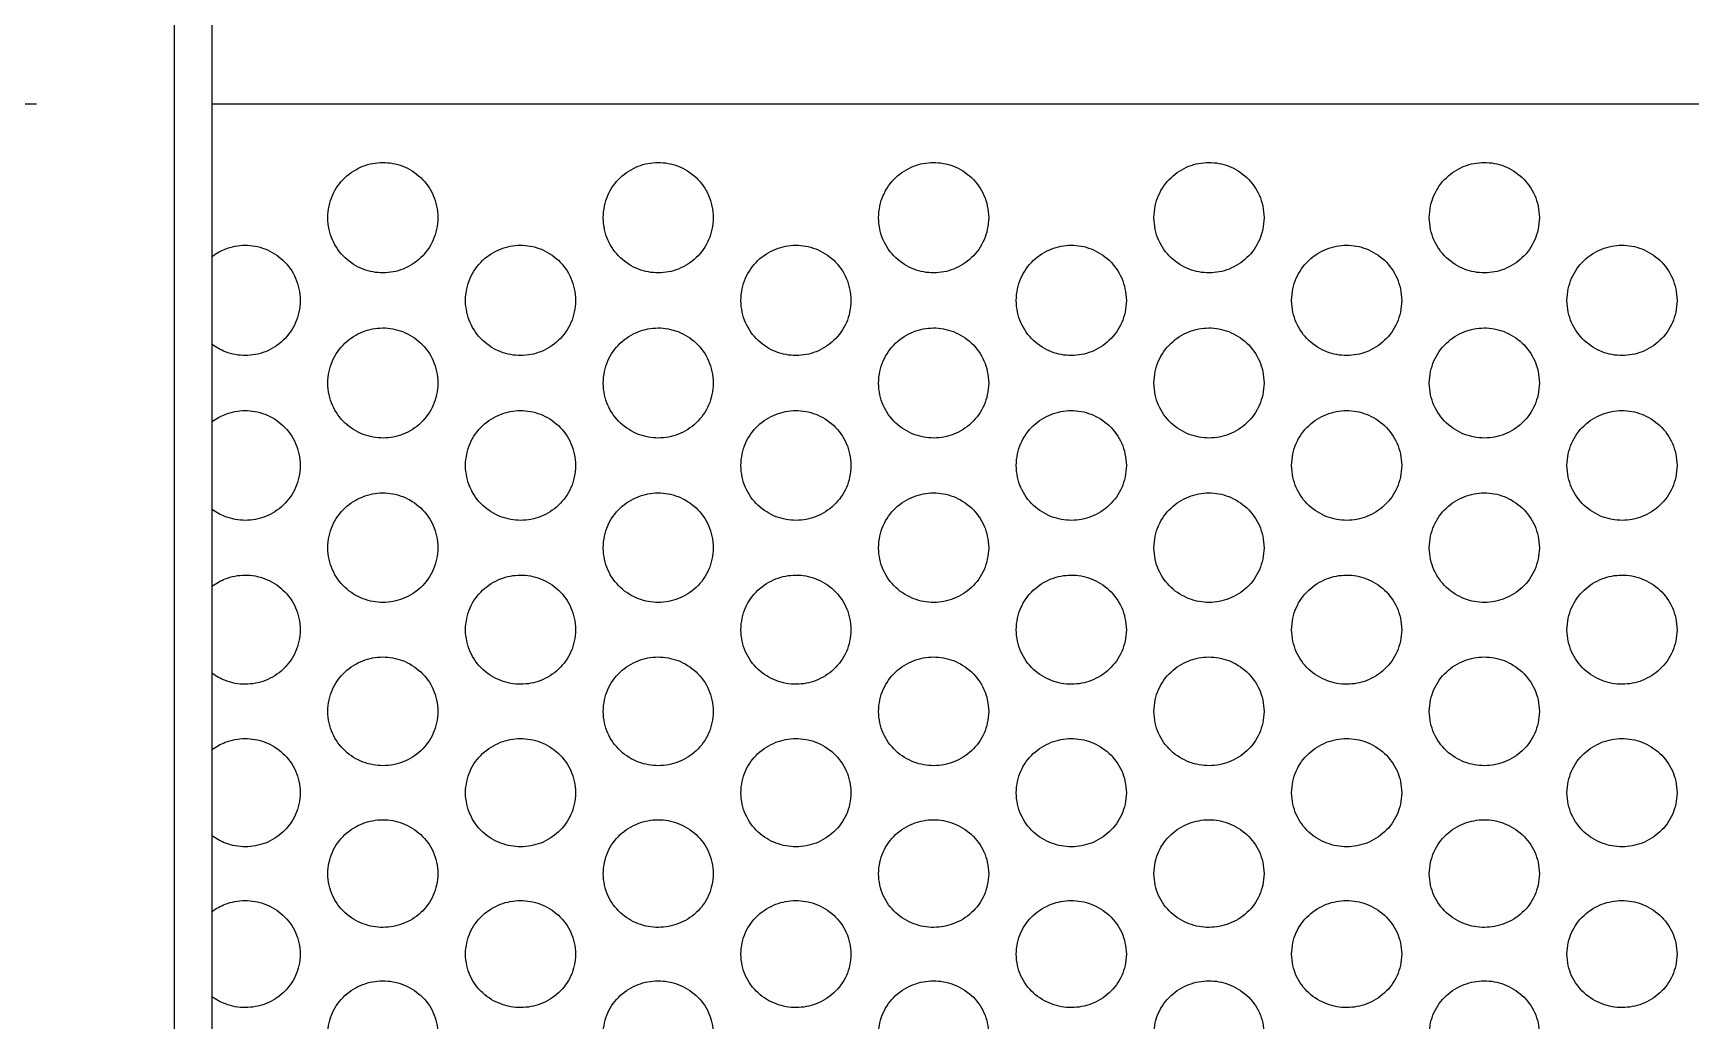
# Model space of a CAD drawing. Header units: millimetres. Extents: x 750 to 8479, y 2174 to 4333.
# Drawn here: x 2271.8 to 2392.2, y 3691.7 to 3763.5 of the extents above; entities that cross this region are included whole.
import ezdxf

# ---------------------------------------------------------------- set-up
doc = ezdxf.new("R2010")
doc.units = ezdxf.units.MM
doc.header["$LTSCALE"] = 153.67
doc.linetypes.add('DASHED', pattern=[0.2, 0.1, -0.1])
doc.layers.get('0').update_dxf_attribs({"linetype": 'CONTINUOUS'})
doc.layers.add('02___PRT_ALL_AXES', color=7, linetype='CONTINUOUS')

msp = doc.modelspace()

# ---------------------------------------------------------------- linework, layer by layer
at = {"linetype": 'DASHED'}
msp.add_line((2333.47494, 3758.32203), (1965.81057, 3758.32203), dxfattribs=at)
at = {"linetype": 'Continuous'}
msp.add_line((2724.95991, 3758.32203), (2284.7516, 3758.32203), dxfattribs=at)
at = {"layer": '02___PRT_ALL_AXES', "linetype": 'Continuous'}
for p, q in [((2282.04045, 3495.98644), (2282.04045, 4020.65762)), ((2284.7516, 4011.78983), (2284.7516, 3504.85424))]:
    msp.add_line(p, q, dxfattribs=at)
for points in [[(2293.16421, 3750.07099), (2293.18605, 3750.66372), (2293.39803, 3751.72381), (2294.34098, 3753.05694), (2295.68085, 3753.8961), (2297.14755, 3754.1724), (2298.62142, 3753.90724), (2299.97591, 3753.06981), (2300.92905, 3751.72978), (2301.14258, 3750.6661), (2301.16421, 3750.07099)], [(2313.16421, 3750.07099), (2313.18605, 3750.66372), (2313.39803, 3751.72381), (2314.34098, 3753.05694), (2315.68085, 3753.8961), (2317.14755, 3754.1724), (2318.62142, 3753.90724), (2319.97591, 3753.06981), (2320.92905, 3751.72978), (2321.14258, 3750.6661), (2321.16421, 3750.07099)], [(2333.16421, 3750.07099), (2333.18605, 3750.66372), (2333.39803, 3751.72381), (2334.34098, 3753.05694), (2335.68085, 3753.8961), (2337.14755, 3754.1724), (2338.62142, 3753.90724), (2339.97591, 3753.06981), (2340.92905, 3751.72978), (2341.14258, 3750.6661), (2341.16421, 3750.07099)], [(2353.16421, 3750.07099), (2353.18605, 3750.66372), (2353.39803, 3751.72381), (2354.34098, 3753.05694), (2355.68085, 3753.8961), (2357.14755, 3754.1724), (2358.62142, 3753.90724), (2359.97591, 3753.06981), (2360.92905, 3751.72978), (2361.14258, 3750.6661), (2361.16421, 3750.07099)], [(2373.16421, 3750.07099), (2373.18605, 3750.66372), (2373.39803, 3751.72381), (2374.34098, 3753.05694), (2375.68085, 3753.8961), (2377.14755, 3754.1724), (2378.62142, 3753.90724), (2379.97591, 3753.06981), (2380.92905, 3751.72978), (2381.14258, 3750.6661), (2381.16421, 3750.07099)], [(2301.16421, 3750.07099), (2301.14237, 3749.47826), (2300.93039, 3748.41844), (2299.98744, 3747.08618), (2298.64757, 3746.24783), (2297.18087, 3745.97183), (2295.707, 3746.23669), (2294.35251, 3747.07332), (2293.39937, 3748.41247), (2293.18584, 3749.47588), (2293.16421, 3750.07099)], [(2321.16421, 3750.07099), (2321.14237, 3749.47826), (2320.93039, 3748.41844), (2319.98744, 3747.08618), (2318.64757, 3746.24783), (2317.18087, 3745.97183), (2315.707, 3746.23669), (2314.35251, 3747.07332), (2313.39937, 3748.41247), (2313.18584, 3749.47588), (2313.16421, 3750.07099)], [(2341.16421, 3750.07099), (2341.14237, 3749.47826), (2340.93039, 3748.41844), (2339.98744, 3747.08618), (2338.64757, 3746.24783), (2337.18087, 3745.97183), (2335.707, 3746.23669), (2334.35251, 3747.07332), (2333.39937, 3748.41247), (2333.18584, 3749.47588), (2333.16421, 3750.07099)], [(2361.16421, 3750.07099), (2361.14237, 3749.47826), (2360.93039, 3748.41844), (2359.98744, 3747.08618), (2358.64757, 3746.24783), (2357.18087, 3745.97183), (2355.707, 3746.23669), (2354.35251, 3747.07332), (2353.39937, 3748.41247), (2353.18584, 3749.47588), (2353.16421, 3750.07099)], [(2381.16421, 3750.07099), (2381.14237, 3749.47826), (2380.93039, 3748.41844), (2379.98744, 3747.08618), (2378.64757, 3746.24783), (2377.18087, 3745.97183), (2375.707, 3746.23669), (2374.35251, 3747.07332), (2373.39937, 3748.41247), (2373.18584, 3749.47588), (2373.16421, 3750.07099)], [(2303.16421, 3744.06082), (2303.18605, 3744.6529), (2303.39803, 3745.71193), (2304.34098, 3747.04391), (2305.68085, 3747.88245), (2307.14755, 3748.15856), (2308.62142, 3747.89358), (2309.97591, 3747.05677), (2310.92905, 3745.71789), (2311.14258, 3744.65528), (2311.16421, 3744.06082)], [(2323.16421, 3744.06082), (2323.18605, 3744.6529), (2323.39803, 3745.71193), (2324.34098, 3747.04391), (2325.68085, 3747.88245), (2327.14755, 3748.15856), (2328.62142, 3747.89358), (2329.97591, 3747.05677), (2330.92905, 3745.71789), (2331.14258, 3744.65528), (2331.16421, 3744.06082)], [(2343.16421, 3744.06082), (2343.18605, 3744.6529), (2343.39803, 3745.71193), (2344.34098, 3747.04391), (2345.68085, 3747.88245), (2347.14755, 3748.15856), (2348.62142, 3747.89358), (2349.97591, 3747.05677), (2350.92905, 3745.71789), (2351.14258, 3744.65528), (2351.16421, 3744.06082)], [(2363.16421, 3744.06082), (2363.18605, 3744.6529), (2363.39803, 3745.71193), (2364.34098, 3747.04391), (2365.68085, 3747.88245), (2367.14755, 3748.15856), (2368.62142, 3747.89358), (2369.97591, 3747.05677), (2370.92905, 3745.71789), (2371.14258, 3744.65528), (2371.16421, 3744.06082)], [(2383.16421, 3744.06082), (2383.18605, 3744.6529), (2383.39803, 3745.71193), (2384.34098, 3747.04391), (2385.68085, 3747.88245), (2387.14755, 3748.15856), (2388.62142, 3747.89358), (2389.97591, 3747.05677), (2390.92905, 3745.71789), (2391.14258, 3744.65528), (2391.16421, 3744.06082)], [(2311.16421, 3744.06082), (2311.14237, 3743.46874), (2310.93039, 3742.41017), (2309.98744, 3741.07968), (2308.64757, 3740.24254), (2307.18087, 3739.96695), (2305.707, 3740.23142), (2304.35251, 3741.06684), (2303.39937, 3742.40421), (2303.18584, 3743.46636), (2303.16421, 3744.06082)], [(2331.16421, 3744.06082), (2331.14237, 3743.46874), (2330.93039, 3742.41017), (2329.98744, 3741.07968), (2328.64757, 3740.24254), (2327.18087, 3739.96695), (2325.707, 3740.23142), (2324.35251, 3741.06684), (2323.39937, 3742.40421), (2323.18584, 3743.46636), (2323.16421, 3744.06082)], [(2351.16421, 3744.06082), (2351.14237, 3743.46874), (2350.93039, 3742.41017), (2349.98744, 3741.07968), (2348.64757, 3740.24254), (2347.18087, 3739.96695), (2345.707, 3740.23142), (2344.35251, 3741.06684), (2343.39937, 3742.40421), (2343.18584, 3743.46636), (2343.16421, 3744.06082)], [(2371.16421, 3744.06082), (2371.14237, 3743.46874), (2370.93039, 3742.41017), (2369.98744, 3741.07968), (2368.64757, 3740.24254), (2367.18087, 3739.96695), (2365.707, 3740.23142), (2364.35251, 3741.06684), (2363.39937, 3742.40421), (2363.18584, 3743.46636), (2363.16421, 3744.06082)], [(2391.16421, 3744.06082), (2391.14237, 3743.46874), (2390.93039, 3742.41017), (2389.98744, 3741.07968), (2388.64757, 3740.24254), (2387.18087, 3739.96695), (2385.707, 3740.23142), (2384.35251, 3741.06684), (2383.39937, 3742.40421), (2383.18584, 3743.46636), (2383.16421, 3744.06082)], [(2293.16421, 3738.05897), (2293.18605, 3738.65006), (2293.39803, 3739.70741), (2294.34098, 3741.03747), (2295.68085, 3741.87489), (2297.14755, 3742.15065), (2298.62142, 3741.88602), (2299.97591, 3741.05031), (2300.92905, 3739.71336), (2301.14258, 3738.65243), (2301.16421, 3738.05897)], [(2313.16421, 3738.05897), (2313.18605, 3738.65006), (2313.39803, 3739.70741), (2314.34098, 3741.03747), (2315.68085, 3741.87489), (2317.14755, 3742.15065), (2318.62142, 3741.88602), (2319.97591, 3741.05031), (2320.92905, 3739.71336), (2321.14258, 3738.65243), (2321.16421, 3738.05897)], [(2333.16421, 3738.05897), (2333.18605, 3738.65006), (2333.39803, 3739.70741), (2334.34098, 3741.03747), (2335.68085, 3741.87489), (2337.14755, 3742.15065), (2338.62142, 3741.88602), (2339.97591, 3741.05031), (2340.92905, 3739.71336), (2341.14258, 3738.65243), (2341.16421, 3738.05897)], [(2353.16421, 3738.05897), (2353.18605, 3738.65006), (2353.39803, 3739.70741), (2354.34098, 3741.03747), (2355.68085, 3741.87489), (2357.14755, 3742.15065), (2358.62142, 3741.88602), (2359.97591, 3741.05031), (2360.92905, 3739.71336), (2361.14258, 3738.65243), (2361.16421, 3738.05897)], [(2373.16421, 3738.05897), (2373.18605, 3738.65006), (2373.39803, 3739.70741), (2374.34098, 3741.03747), (2375.68085, 3741.87489), (2377.14755, 3742.15065), (2378.62142, 3741.88602), (2379.97591, 3741.05031), (2380.92905, 3739.71336), (2381.14258, 3738.65243), (2381.16421, 3738.05897)], [(2301.16421, 3738.05897), (2301.14237, 3737.46788), (2300.93039, 3736.41119), (2299.98744, 3735.08325), (2298.64757, 3734.2478), (2297.18087, 3733.97279), (2295.707, 3734.23671), (2294.35251, 3735.07043), (2293.39937, 3736.40524), (2293.18584, 3737.46551), (2293.16421, 3738.05897)], [(2321.16421, 3738.05897), (2321.14237, 3737.46788), (2320.93039, 3736.41119), (2319.98744, 3735.08325), (2318.64757, 3734.2478), (2317.18087, 3733.97279), (2315.707, 3734.23671), (2314.35251, 3735.07043), (2313.39937, 3736.40524), (2313.18584, 3737.46551), (2313.16421, 3738.05897)], [(2341.16421, 3738.05897), (2341.14237, 3737.46788), (2340.93039, 3736.41119), (2339.98744, 3735.08325), (2338.64757, 3734.2478), (2337.18087, 3733.97279), (2335.707, 3734.23671), (2334.35251, 3735.07043), (2333.39937, 3736.40524), (2333.18584, 3737.46551), (2333.16421, 3738.05897)], [(2361.16421, 3738.05897), (2361.14237, 3737.46788), (2360.93039, 3736.41119), (2359.98744, 3735.08325), (2358.64757, 3734.2478), (2357.18087, 3733.97279), (2355.707, 3734.23671), (2354.35251, 3735.07043), (2353.39937, 3736.40524), (2353.18584, 3737.46551), (2353.16421, 3738.05897)], [(2381.16421, 3738.05897), (2381.14237, 3737.46788), (2380.93039, 3736.41119), (2379.98744, 3735.08325), (2378.64757, 3734.2478), (2377.18087, 3733.97279), (2375.707, 3734.23671), (2374.35251, 3735.07043), (2373.39937, 3736.40524), (2373.18584, 3737.46551), (2373.16421, 3738.05897)], [(2303.16421, 3732.06895), (2303.18605, 3732.6587), (2303.39803, 3733.71375), (2304.34098, 3735.04112), (2305.68085, 3735.87694), (2307.14755, 3736.15219), (2308.62142, 3735.88805), (2309.97591, 3735.05394), (2310.92905, 3733.71969), (2311.14258, 3732.66107), (2311.16421, 3732.06895)], [(2323.16421, 3732.06895), (2323.18605, 3732.6587), (2323.39803, 3733.71375), (2324.34098, 3735.04112), (2325.68085, 3735.87694), (2327.14755, 3736.15219), (2328.62142, 3735.88805), (2329.97591, 3735.05394), (2330.92905, 3733.71969), (2331.14258, 3732.66107), (2331.16421, 3732.06895)], [(2343.16421, 3732.06895), (2343.18605, 3732.6587), (2343.39803, 3733.71375), (2344.34098, 3735.04112), (2345.68085, 3735.87694), (2347.14755, 3736.15219), (2348.62142, 3735.88805), (2349.97591, 3735.05394), (2350.92905, 3733.71969), (2351.14258, 3732.66107), (2351.16421, 3732.06895)], [(2363.16421, 3732.06895), (2363.18605, 3732.6587), (2363.39803, 3733.71375), (2364.34098, 3735.04112), (2365.68085, 3735.87694), (2367.14755, 3736.15219), (2368.62142, 3735.88805), (2369.97591, 3735.05394), (2370.92905, 3733.71969), (2371.14258, 3732.66107), (2371.16421, 3732.06895)], [(2383.16421, 3732.06895), (2383.18605, 3732.6587), (2383.39803, 3733.71375), (2384.34098, 3735.04112), (2385.68085, 3735.87694), (2387.14755, 3736.15219), (2388.62142, 3735.88805), (2389.97591, 3735.05394), (2390.92905, 3733.71969), (2391.14258, 3732.66107), (2391.16421, 3732.06895)], [(2311.16421, 3732.06895), (2311.14237, 3731.4792), (2310.93039, 3730.425), (2309.98744, 3729.10038), (2308.64757, 3728.26712), (2307.18087, 3727.99285), (2305.707, 3728.25606), (2304.35251, 3729.0876), (2303.39937, 3730.41907), (2303.18584, 3731.47683), (2303.16421, 3732.06895)], [(2331.16421, 3732.06895), (2331.14237, 3731.4792), (2330.93039, 3730.425), (2329.98744, 3729.10038), (2328.64757, 3728.26712), (2327.18087, 3727.99285), (2325.707, 3728.25606), (2324.35251, 3729.0876), (2323.39937, 3730.41907), (2323.18584, 3731.47683), (2323.16421, 3732.06895)], [(2351.16421, 3732.06895), (2351.14237, 3731.4792), (2350.93039, 3730.425), (2349.98744, 3729.10038), (2348.64757, 3728.26712), (2347.18087, 3727.99285), (2345.707, 3728.25606), (2344.35251, 3729.0876), (2343.39937, 3730.41907), (2343.18584, 3731.47683), (2343.16421, 3732.06895)], [(2371.16421, 3732.06895), (2371.14237, 3731.4792), (2370.93039, 3730.425), (2369.98744, 3729.10038), (2368.64757, 3728.26712), (2367.18087, 3727.99285), (2365.707, 3728.25606), (2364.35251, 3729.0876), (2363.39937, 3730.41907), (2363.18584, 3731.47683), (2363.16421, 3732.06895)], [(2391.16421, 3732.06895), (2391.14237, 3731.4792), (2390.93039, 3730.425), (2389.98744, 3729.10038), (2388.64757, 3728.26712), (2387.18087, 3727.99285), (2385.707, 3728.25606), (2384.35251, 3729.0876), (2383.39937, 3730.41907), (2383.18584, 3731.47683), (2383.16421, 3732.06895)], [(2293.16421, 3726.09426), (2293.18605, 3726.68232), (2293.39803, 3727.73447), (2294.34098, 3729.05837), (2295.68085, 3729.8921), (2297.14755, 3730.16667), (2298.62142, 3729.90317), (2299.97591, 3729.07115), (2300.92905, 3727.74039), (2301.14258, 3726.68469), (2301.16421, 3726.09426)], [(2313.16421, 3726.09426), (2313.18605, 3726.68232), (2313.39803, 3727.73447), (2314.34098, 3729.05837), (2315.68085, 3729.8921), (2317.14755, 3730.16667), (2318.62142, 3729.90317), (2319.97591, 3729.07115), (2320.92905, 3727.74039), (2321.14258, 3726.68469), (2321.16421, 3726.09426)], [(2333.16421, 3726.09426), (2333.18605, 3726.68232), (2333.39803, 3727.73447), (2334.34098, 3729.05837), (2335.68085, 3729.8921), (2337.14755, 3730.16667), (2338.62142, 3729.90317), (2339.97591, 3729.07115), (2340.92905, 3727.74039), (2341.14258, 3726.68469), (2341.16421, 3726.09426)], [(2353.16421, 3726.09426), (2353.18605, 3726.68232), (2353.39803, 3727.73447), (2354.34098, 3729.05837), (2355.68085, 3729.8921), (2357.14755, 3730.16667), (2358.62142, 3729.90317), (2359.97591, 3729.07115), (2360.92905, 3727.74039), (2361.14258, 3726.68469), (2361.16421, 3726.09426)], [(2373.16421, 3726.09426), (2373.18605, 3726.68232), (2373.39803, 3727.73447), (2374.34098, 3729.05837), (2375.68085, 3729.8921), (2377.14755, 3730.16667), (2378.62142, 3729.90317), (2379.97591, 3729.07115), (2380.92905, 3727.74039), (2381.14258, 3726.68469), (2381.16421, 3726.09426)], [(2301.16421, 3726.09426), (2301.14237, 3725.5062), (2300.93039, 3724.4551), (2299.98744, 3723.13458), (2298.64757, 3722.30399), (2297.18087, 3722.03061), (2295.707, 3722.29296), (2294.35251, 3723.12183), (2293.39937, 3724.44918), (2293.18584, 3725.50383), (2293.16421, 3726.09426)], [(2321.16421, 3726.09426), (2321.14237, 3725.5062), (2320.93039, 3724.4551), (2319.98744, 3723.13458), (2318.64757, 3722.30399), (2317.18087, 3722.03061), (2315.707, 3722.29296), (2314.35251, 3723.12183), (2313.39937, 3724.44918), (2313.18584, 3725.50383), (2313.16421, 3726.09426)], [(2341.16421, 3726.09426), (2341.14237, 3725.5062), (2340.93039, 3724.4551), (2339.98744, 3723.13458), (2338.64757, 3722.30399), (2337.18087, 3722.03061), (2335.707, 3722.29296), (2334.35251, 3723.12183), (2333.39937, 3724.44918), (2333.18584, 3725.50383), (2333.16421, 3726.09426)], [(2361.16421, 3726.09426), (2361.14237, 3725.5062), (2360.93039, 3724.4551), (2359.98744, 3723.13458), (2358.64757, 3722.30399), (2357.18087, 3722.03061), (2355.707, 3722.29296), (2354.35251, 3723.12183), (2353.39937, 3724.44918), (2353.18584, 3725.50383), (2353.16421, 3726.09426)], [(2381.16421, 3726.09426), (2381.14237, 3725.5062), (2380.93039, 3724.4551), (2379.98744, 3723.13458), (2378.64757, 3722.30399), (2377.18087, 3722.03061), (2375.707, 3722.29296), (2374.35251, 3723.12183), (2373.39937, 3724.44918), (2373.18584, 3725.50383), (2373.16421, 3726.09426)], [(2303.16421, 3720.13838), (2303.18605, 3720.72442), (2303.39803, 3721.77304), (2304.34098, 3723.09269), (2305.68085, 3723.92385), (2307.14755, 3724.19758), (2308.62142, 3723.93489), (2309.97591, 3723.10543), (2310.92905, 3721.77894), (2311.14258, 3720.72678), (2311.16421, 3720.13838)], [(2323.16421, 3720.13838), (2323.18605, 3720.72442), (2323.39803, 3721.77304), (2324.34098, 3723.09269), (2325.68085, 3723.92385), (2327.14755, 3724.19758), (2328.62142, 3723.93489), (2329.97591, 3723.10543), (2330.92905, 3721.77894), (2331.14258, 3720.72678), (2331.16421, 3720.13838)], [(2343.16421, 3720.13838), (2343.18605, 3720.72442), (2343.39803, 3721.77304), (2344.34098, 3723.09269), (2345.68085, 3723.92385), (2347.14755, 3724.19758), (2348.62142, 3723.93489), (2349.97591, 3723.10543), (2350.92905, 3721.77894), (2351.14258, 3720.72678), (2351.16421, 3720.13838)], [(2363.16421, 3720.13838), (2363.18605, 3720.72442), (2363.39803, 3721.77304), (2364.34098, 3723.09269), (2365.68085, 3723.92385), (2367.14755, 3724.19758), (2368.62142, 3723.93489), (2369.97591, 3723.10543), (2370.92905, 3721.77894), (2371.14258, 3720.72678), (2371.16421, 3720.13838)], [(2383.16421, 3720.13838), (2383.18605, 3720.72442), (2383.39803, 3721.77304), (2384.34098, 3723.09269), (2385.68085, 3723.92385), (2387.14755, 3724.19758), (2388.62142, 3723.93489), (2389.97591, 3723.10543), (2390.92905, 3721.77894), (2391.14258, 3720.72678), (2391.16421, 3720.13838)], [(2311.16421, 3720.13838), (2311.14237, 3719.55234), (2310.93039, 3718.50497), (2309.98744, 3717.18931), (2308.64757, 3716.36189), (2307.18087, 3716.08956), (2305.707, 3716.3509), (2304.35251, 3717.17662), (2303.39937, 3718.49907), (2303.18584, 3719.54999), (2303.16421, 3720.13838)], [(2331.16421, 3720.13838), (2331.14237, 3719.55234), (2330.93039, 3718.50497), (2329.98744, 3717.18931), (2328.64757, 3716.36189), (2327.18087, 3716.08956), (2325.707, 3716.3509), (2324.35251, 3717.17662), (2323.39937, 3718.49907), (2323.18584, 3719.54999), (2323.16421, 3720.13838)], [(2351.16421, 3720.13838), (2351.14237, 3719.55234), (2350.93039, 3718.50497), (2349.98744, 3717.18931), (2348.64757, 3716.36189), (2347.18087, 3716.08956), (2345.707, 3716.3509), (2344.35251, 3717.17662), (2343.39937, 3718.49907), (2343.18584, 3719.54999), (2343.16421, 3720.13838)], [(2371.16421, 3720.13838), (2371.14237, 3719.55234), (2370.93039, 3718.50497), (2369.98744, 3717.18931), (2368.64757, 3716.36189), (2367.18087, 3716.08956), (2365.707, 3716.3509), (2364.35251, 3717.17662), (2363.39937, 3718.49907), (2363.18584, 3719.54999), (2363.16421, 3720.13838)], [(2391.16421, 3720.13838), (2391.14237, 3719.55234), (2390.93039, 3718.50497), (2389.98744, 3717.18931), (2388.64757, 3716.36189), (2387.18087, 3716.08956), (2385.707, 3716.3509), (2384.35251, 3717.17662), (2383.39937, 3718.49907), (2383.18584, 3719.54999), (2383.16421, 3720.13838)], [(2293.16421, 3714.2048), (2293.18605, 3714.78847), (2293.39803, 3715.83294), (2294.34098, 3717.14759), (2295.68085, 3717.97568), (2297.14755, 3718.24842), (2298.62142, 3717.98668), (2299.97591, 3717.16028), (2300.92905, 3715.83883), (2301.14258, 3714.79082), (2301.16421, 3714.2048)], [(2313.16421, 3714.2048), (2313.18605, 3714.78847), (2313.39803, 3715.83294), (2314.34098, 3717.14759), (2315.68085, 3717.97568), (2317.14755, 3718.24842), (2318.62142, 3717.98668), (2319.97591, 3717.16028), (2320.92905, 3715.83883), (2321.14258, 3714.79082), (2321.16421, 3714.2048)], [(2333.16421, 3714.2048), (2333.18605, 3714.78847), (2333.39803, 3715.83294), (2334.34098, 3717.14759), (2335.68085, 3717.97568), (2337.14755, 3718.24842), (2338.62142, 3717.98668), (2339.97591, 3717.16028), (2340.92905, 3715.83883), (2341.14258, 3714.79082), (2341.16421, 3714.2048)], [(2353.16421, 3714.2048), (2353.18605, 3714.78847), (2353.39803, 3715.83294), (2354.34098, 3717.14759), (2355.68085, 3717.97568), (2357.14755, 3718.24842), (2358.62142, 3717.98668), (2359.97591, 3717.16028), (2360.92905, 3715.83883), (2361.14258, 3714.79082), (2361.16421, 3714.2048)], [(2373.16421, 3714.2048), (2373.18605, 3714.78847), (2373.39803, 3715.83294), (2374.34098, 3717.14759), (2375.68085, 3717.97568), (2377.14755, 3718.24842), (2378.62142, 3717.98668), (2379.97591, 3717.16028), (2380.92905, 3715.83883), (2381.14258, 3714.79082), (2381.16421, 3714.2048)], [(2301.16421, 3714.2048), (2301.14237, 3713.62113), (2300.93039, 3712.57808), (2299.98744, 3711.26806), (2298.64757, 3710.44428), (2297.18087, 3710.17316), (2295.707, 3710.43334), (2294.35251, 3711.25542), (2293.39937, 3712.57221), (2293.18584, 3713.61878), (2293.16421, 3714.2048)], [(2321.16421, 3714.2048), (2321.14237, 3713.62113), (2320.93039, 3712.57808), (2319.98744, 3711.26806), (2318.64757, 3710.44428), (2317.18087, 3710.17316), (2315.707, 3710.43334), (2314.35251, 3711.25542), (2313.39937, 3712.57221), (2313.18584, 3713.61878), (2313.16421, 3714.2048)], [(2341.16421, 3714.2048), (2341.14237, 3713.62113), (2340.93039, 3712.57808), (2339.98744, 3711.26806), (2338.64757, 3710.44428), (2337.18087, 3710.17316), (2335.707, 3710.43334), (2334.35251, 3711.25542), (2333.39937, 3712.57221), (2333.18584, 3713.61878), (2333.16421, 3714.2048)], [(2361.16421, 3714.2048), (2361.14237, 3713.62113), (2360.93039, 3712.57808), (2359.98744, 3711.26806), (2358.64757, 3710.44428), (2357.18087, 3710.17316), (2355.707, 3710.43334), (2354.35251, 3711.25542), (2353.39937, 3712.57221), (2353.18584, 3713.61878), (2353.16421, 3714.2048)], [(2381.16421, 3714.2048), (2381.14237, 3713.62113), (2380.93039, 3712.57808), (2379.98744, 3711.26806), (2378.64757, 3710.44428), (2377.18087, 3710.17316), (2375.707, 3710.43334), (2374.35251, 3711.25542), (2373.39937, 3712.57221), (2373.18584, 3713.61878), (2373.16421, 3714.2048)], [(2303.16421, 3708.29697), (2303.18605, 3708.87793), (2303.39803, 3709.91766), (2304.34098, 3711.22652), (2305.68085, 3712.05106), (2307.14755, 3712.32265), (2308.62142, 3712.06202), (2309.97591, 3711.23916), (2310.92905, 3709.92351), (2311.14258, 3708.88027), (2311.16421, 3708.29697)], [(2323.16421, 3708.29697), (2323.18605, 3708.87793), (2323.39803, 3709.91766), (2324.34098, 3711.22652), (2325.68085, 3712.05106), (2327.14755, 3712.32265), (2328.62142, 3712.06202), (2329.97591, 3711.23916), (2330.92905, 3709.92351), (2331.14258, 3708.88027), (2331.16421, 3708.29697)], [(2343.16421, 3708.29697), (2343.18605, 3708.87793), (2343.39803, 3709.91766), (2344.34098, 3711.22652), (2345.68085, 3712.05106), (2347.14755, 3712.32265), (2348.62142, 3712.06202), (2349.97591, 3711.23916), (2350.92905, 3709.92351), (2351.14258, 3708.88027), (2351.16421, 3708.29697)], [(2363.16421, 3708.29697), (2363.18605, 3708.87793), (2363.39803, 3709.91766), (2364.34098, 3711.22652), (2365.68085, 3712.05106), (2367.14755, 3712.32265), (2368.62142, 3712.06202), (2369.97591, 3711.23916), (2370.92905, 3709.92351), (2371.14258, 3708.88027), (2371.16421, 3708.29697)], [(2383.16421, 3708.29697), (2383.18605, 3708.87793), (2383.39803, 3709.91766), (2384.34098, 3711.22652), (2385.68085, 3712.05106), (2387.14755, 3712.32265), (2388.62142, 3712.06202), (2389.97591, 3711.23916), (2390.92905, 3709.92351), (2391.14258, 3708.88027), (2391.16421, 3708.29697)], [(2311.16421, 3708.29697), (2311.14237, 3707.71601), (2310.93039, 3706.6779), (2309.98744, 3705.37428), (2308.64757, 3704.55462), (2307.18087, 3704.28487), (2305.707, 3704.54373), (2304.35251, 3705.36171), (2303.39937, 3706.67206), (2303.18584, 3707.71367), (2303.16421, 3708.29697)], [(2331.16421, 3708.29697), (2331.14237, 3707.71601), (2330.93039, 3706.6779), (2329.98744, 3705.37428), (2328.64757, 3704.55462), (2327.18087, 3704.28487), (2325.707, 3704.54373), (2324.35251, 3705.36171), (2323.39937, 3706.67206), (2323.18584, 3707.71367), (2323.16421, 3708.29697)], [(2351.16421, 3708.29697), (2351.14237, 3707.71601), (2350.93039, 3706.6779), (2349.98744, 3705.37428), (2348.64757, 3704.55462), (2347.18087, 3704.28487), (2345.707, 3704.54373), (2344.35251, 3705.36171), (2343.39937, 3706.67206), (2343.18584, 3707.71367), (2343.16421, 3708.29697)], [(2371.16421, 3708.29697), (2371.14237, 3707.71601), (2370.93039, 3706.6779), (2369.98744, 3705.37428), (2368.64757, 3704.55462), (2367.18087, 3704.28487), (2365.707, 3704.54373), (2364.35251, 3705.36171), (2363.39937, 3706.67206), (2363.18584, 3707.71367), (2363.16421, 3708.29697)], [(2391.16421, 3708.29697), (2391.14237, 3707.71601), (2390.93039, 3706.6779), (2389.98744, 3705.37428), (2388.64757, 3704.55462), (2387.18087, 3704.28487), (2385.707, 3704.54373), (2384.35251, 3705.36171), (2383.39937, 3706.67206), (2383.18584, 3707.71367), (2383.16421, 3708.29697)], [(2293.16421, 3702.41834), (2293.18605, 3702.99625), (2293.39803, 3704.03063), (2294.34098, 3705.33294), (2295.68085, 3706.15346), (2297.14755, 3706.42374), (2298.62142, 3706.16436), (2299.97591, 3705.34552), (2300.92905, 3704.03645), (2301.14258, 3702.99858), (2301.16421, 3702.41834)], [(2313.16421, 3702.41834), (2313.18605, 3702.99625), (2313.39803, 3704.03063), (2314.34098, 3705.33294), (2315.68085, 3706.15346), (2317.14755, 3706.42374), (2318.62142, 3706.16436), (2319.97591, 3705.34552), (2320.92905, 3704.03645), (2321.14258, 3702.99858), (2321.16421, 3702.41834)], [(2333.16421, 3702.41834), (2333.18605, 3702.99625), (2333.39803, 3704.03063), (2334.34098, 3705.33294), (2335.68085, 3706.15346), (2337.14755, 3706.42374), (2338.62142, 3706.16436), (2339.97591, 3705.34552), (2340.92905, 3704.03645), (2341.14258, 3702.99858), (2341.16421, 3702.41834)], [(2353.16421, 3702.41834), (2353.18605, 3702.99625), (2353.39803, 3704.03063), (2354.34098, 3705.33294), (2355.68085, 3706.15346), (2357.14755, 3706.42374), (2358.62142, 3706.16436), (2359.97591, 3705.34552), (2360.92905, 3704.03645), (2361.14258, 3702.99858), (2361.16421, 3702.41834)], [(2373.16421, 3702.41834), (2373.18605, 3702.99625), (2373.39803, 3704.03063), (2374.34098, 3705.33294), (2375.68085, 3706.15346), (2377.14755, 3706.42374), (2378.62142, 3706.16436), (2379.97591, 3705.34552), (2380.92905, 3704.03645), (2381.14258, 3702.99858), (2381.16421, 3702.41834)], [(2301.16421, 3702.41834), (2301.14237, 3701.84043), (2300.93039, 3700.80787), (2299.98744, 3699.51142), (2298.64757, 3698.69635), (2297.18087, 3698.42813), (2295.707, 3698.68553), (2294.35251, 3699.49891), (2293.39937, 3700.80206), (2293.18584, 3701.8381), (2293.16421, 3702.41834)], [(2321.16421, 3702.41834), (2321.14237, 3701.84043), (2320.93039, 3700.80787), (2319.98744, 3699.51142), (2318.64757, 3698.69635), (2317.18087, 3698.42813), (2315.707, 3698.68553), (2314.35251, 3699.49891), (2313.39937, 3700.80206), (2313.18584, 3701.8381), (2313.16421, 3702.41834)], [(2341.16421, 3702.41834), (2341.14237, 3701.84043), (2340.93039, 3700.80787), (2339.98744, 3699.51142), (2338.64757, 3698.69635), (2337.18087, 3698.42813), (2335.707, 3698.68553), (2334.35251, 3699.49891), (2333.39937, 3700.80206), (2333.18584, 3701.8381), (2333.16421, 3702.41834)], [(2361.16421, 3702.41834), (2361.14237, 3701.84043), (2360.93039, 3700.80787), (2359.98744, 3699.51142), (2358.64757, 3698.69635), (2357.18087, 3698.42813), (2355.707, 3698.68553), (2354.35251, 3699.49891), (2353.39937, 3700.80206), (2353.18584, 3701.8381), (2353.16421, 3702.41834)], [(2381.16421, 3702.41834), (2381.14237, 3701.84043), (2380.93039, 3700.80787), (2379.98744, 3699.51142), (2378.64757, 3698.69635), (2377.18087, 3698.42813), (2375.707, 3698.68553), (2374.35251, 3699.49891), (2373.39937, 3700.80206), (2373.18584, 3701.8381), (2373.16421, 3702.41834)], [(2303.16421, 3696.57235), (2303.18605, 3697.14688), (2303.39803, 3698.17529), (2304.34098, 3699.4703), (2305.68085, 3700.28631), (2307.14755, 3700.55513), (2308.62142, 3700.29716), (2309.97591, 3699.48281), (2310.92905, 3698.18109), (2311.14258, 3697.14919), (2311.16421, 3696.57235)], [(2323.16421, 3696.57235), (2323.18605, 3697.14688), (2323.39803, 3698.17529), (2324.34098, 3699.4703), (2325.68085, 3700.28631), (2327.14755, 3700.55513), (2328.62142, 3700.29716), (2329.97591, 3699.48281), (2330.92905, 3698.18109), (2331.14258, 3697.14919), (2331.16421, 3696.57235)], [(2343.16421, 3696.57235), (2343.18605, 3697.14688), (2343.39803, 3698.17529), (2344.34098, 3699.4703), (2345.68085, 3700.28631), (2347.14755, 3700.55513), (2348.62142, 3700.29716), (2349.97591, 3699.48281), (2350.92905, 3698.18109), (2351.14258, 3697.14919), (2351.16421, 3696.57235)], [(2363.16421, 3696.57235), (2363.18605, 3697.14688), (2363.39803, 3698.17529), (2364.34098, 3699.4703), (2365.68085, 3700.28631), (2367.14755, 3700.55513), (2368.62142, 3700.29716), (2369.97591, 3699.48281), (2370.92905, 3698.18109), (2371.14258, 3697.14919), (2371.16421, 3696.57235)], [(2383.16421, 3696.57235), (2383.18605, 3697.14688), (2383.39803, 3698.17529), (2384.34098, 3699.4703), (2385.68085, 3700.28631), (2387.14755, 3700.55513), (2388.62142, 3700.29716), (2389.97591, 3699.48281), (2390.92905, 3698.18109), (2391.14258, 3697.14919), (2391.16421, 3696.57235)], [(2311.16421, 3696.57235), (2311.14237, 3695.99782), (2310.93039, 3694.97142), (2309.98744, 3693.68288), (2308.64757, 3692.87289), (2307.18087, 3692.60636), (2305.707, 3692.86214), (2304.35251, 3693.67045), (2303.39937, 3694.96564), (2303.18584, 3695.99551), (2303.16421, 3696.57235)], [(2331.16421, 3696.57235), (2331.14237, 3695.99782), (2330.93039, 3694.97142), (2329.98744, 3693.68288), (2328.64757, 3692.87289), (2327.18087, 3692.60636), (2325.707, 3692.86214), (2324.35251, 3693.67045), (2323.39937, 3694.96564), (2323.18584, 3695.99551), (2323.16421, 3696.57235)], [(2351.16421, 3696.57235), (2351.14237, 3695.99782), (2350.93039, 3694.97142), (2349.98744, 3693.68288), (2348.64757, 3692.87289), (2347.18087, 3692.60636), (2345.707, 3692.86214), (2344.35251, 3693.67045), (2343.39937, 3694.96564), (2343.18584, 3695.99551), (2343.16421, 3696.57235)], [(2371.16421, 3696.57235), (2371.14237, 3695.99782), (2370.93039, 3694.97142), (2369.98744, 3693.68288), (2368.64757, 3692.87289), (2367.18087, 3692.60636), (2365.707, 3692.86214), (2364.35251, 3693.67045), (2363.39937, 3694.96564), (2363.18584, 3695.99551), (2363.16421, 3696.57235)], [(2391.16421, 3696.57235), (2391.14237, 3695.99782), (2390.93039, 3694.97142), (2389.98744, 3693.68288), (2388.64757, 3692.87289), (2387.18087, 3692.60636), (2385.707, 3692.86214), (2384.35251, 3693.67045), (2383.39937, 3694.96564), (2383.18584, 3695.99551), (2383.16421, 3696.57235)], [(2293.16421, 3690.76241), (2293.18605, 3691.33322), (2293.39803, 3692.35507), (2294.34098, 3693.64202), (2295.68085, 3694.45305), (2297.14755, 3694.72024), (2298.62142, 3694.46383), (2299.97591, 3693.65445), (2300.92905, 3692.36083), (2301.14258, 3691.33552), (2301.16421, 3690.76241)], [(2313.16421, 3690.76241), (2313.18605, 3691.33322), (2313.39803, 3692.35507), (2314.34098, 3693.64202), (2315.68085, 3694.45305), (2317.14755, 3694.72024), (2318.62142, 3694.46383), (2319.97591, 3693.65445), (2320.92905, 3692.36083), (2321.14258, 3691.33552), (2321.16421, 3690.76241)], [(2333.16421, 3690.76241), (2333.18605, 3691.33322), (2333.39803, 3692.35507), (2334.34098, 3693.64202), (2335.68085, 3694.45305), (2337.14755, 3694.72024), (2338.62142, 3694.46383), (2339.97591, 3693.65445), (2340.92905, 3692.36083), (2341.14258, 3691.33552), (2341.16421, 3690.76241)], [(2353.16421, 3690.76241), (2353.18605, 3691.33322), (2353.39803, 3692.35507), (2354.34098, 3693.64202), (2355.68085, 3694.45305), (2357.14755, 3694.72024), (2358.62142, 3694.46383), (2359.97591, 3693.65445), (2360.92905, 3692.36083), (2361.14258, 3691.33552), (2361.16421, 3690.76241)], [(2373.16421, 3690.76241), (2373.18605, 3691.33322), (2373.39803, 3692.35507), (2374.34098, 3693.64202), (2375.68085, 3694.45305), (2377.14755, 3694.72024), (2378.62142, 3694.46383), (2379.97591, 3693.65445), (2380.92905, 3692.36083), (2381.14258, 3691.33552), (2381.16421, 3690.76241)]]:
    msp.add_open_spline(points, degree=3, dxfattribs=at)
for points, knots in [([(2284.75143, 3747.25363), (2285.04675, 3747.47672), (2285.82173, 3747.90897), (2287.14755, 3748.15856), (2288.62142, 3747.89358), (2289.97591, 3747.05677), (2290.92905, 3745.71789), (2291.14258, 3744.65528), (2291.16421, 3744.06082)], [0, 0, 0, 0, 0.124627055, 0.299701644, 0.474776233, 0.649850822, 0.824925411, 1, 1, 1, 1]), ([(2291.16421, 3744.06082), (2291.14237, 3743.46874), (2290.93039, 3742.41017), (2289.98744, 3741.07968), (2288.64757, 3740.24254), (2287.18087, 3739.96695), (2285.84226, 3740.20715), (2285.05413, 3740.64224), (2284.7513, 3740.87066)], [0, 0, 0, 0, 0.174682226, 0.349364452, 0.524046678, 0.698728904, 0.873411129, 1, 1, 1, 1]), ([(2284.75143, 3735.25018), (2285.04675, 3735.47253), (2285.82173, 3735.90338), (2287.14755, 3736.15219), (2288.62142, 3735.88805), (2289.97591, 3735.05394), (2290.92905, 3733.71969), (2291.14258, 3732.66107), (2291.16421, 3732.06895)], [0, 0, 0, 0, 0.124627055, 0.299701644, 0.474776233, 0.649850822, 0.824925411, 1, 1, 1, 1]), ([(2291.16421, 3732.06895), (2291.14237, 3731.4792), (2290.93039, 3730.425), (2289.98744, 3729.10038), (2288.64757, 3728.26712), (2287.18087, 3727.99285), (2285.84226, 3728.2319), (2285.05413, 3728.66497), (2284.7513, 3728.89235)], [0, 0, 0, 0, 0.174682226, 0.349364452, 0.524046678, 0.698728904, 0.873411129, 1, 1, 1, 1]), ([(2284.75143, 3723.3006), (2285.04675, 3723.52169), (2285.82173, 3723.95014), (2287.14755, 3724.19758), (2288.62142, 3723.93489), (2289.97591, 3723.10543), (2290.92905, 3721.77894), (2291.14258, 3720.72678), (2291.16421, 3720.13838)], [0, 0, 0, 0, 0.124627055, 0.299701644, 0.474776233, 0.649850822, 0.824925411, 1, 1, 1, 1]), ([(2291.16421, 3720.13838), (2291.14237, 3719.55234), (2290.93039, 3718.50497), (2289.98744, 3717.18931), (2288.64757, 3716.36189), (2287.18087, 3716.08956), (2285.84226, 3716.32691), (2285.05413, 3716.75695), (2284.7513, 3716.98275)], [0, 0, 0, 0, 0.174682226, 0.349364452, 0.524046678, 0.698728904, 0.873411129, 1, 1, 1, 1]), ([(2284.75143, 3711.43279), (2285.04675, 3711.65211), (2285.82173, 3712.07715), (2287.14755, 3712.32265), (2288.62142, 3712.06202), (2289.97591, 3711.23916), (2290.92905, 3709.92351), (2291.14258, 3708.88027), (2291.16421, 3708.29697)], [0, 0, 0, 0, 0.124627055, 0.299701644, 0.474776233, 0.649850822, 0.824925411, 1, 1, 1, 1]), ([(2291.16421, 3708.29697), (2291.14237, 3707.71601), (2290.93039, 3706.6779), (2289.98744, 3705.37428), (2288.64757, 3704.55462), (2287.18087, 3704.28487), (2285.84226, 3704.51998), (2285.05413, 3704.94598), (2284.7513, 3705.16968)], [0, 0, 0, 0, 0.174682226, 0.349364452, 0.524046678, 0.698728904, 0.873411129, 1, 1, 1, 1]), ([(2284.75143, 3699.67446), (2285.04675, 3699.89149), (2285.82173, 3700.31213), (2287.14755, 3700.55513), (2288.62142, 3700.29716), (2289.97591, 3699.48281), (2290.92905, 3698.18109), (2291.14258, 3697.14919), (2291.16421, 3696.57235)], [0, 0, 0, 0, 0.124627055, 0.299701644, 0.474776233, 0.649850822, 0.824925411, 1, 1, 1, 1]), ([(2291.16421, 3696.57235), (2291.14237, 3695.99782), (2290.93039, 3694.97142), (2289.98744, 3693.68288), (2288.64757, 3692.87289), (2287.18087, 3692.60636), (2285.84226, 3692.83866), (2285.05413, 3693.25963), (2284.7513, 3693.48071)], [0, 0, 0, 0, 0.174682226, 0.349364452, 0.524046678, 0.698728904, 0.873411129, 1, 1, 1, 1])]:
    msp.add_open_spline(points, degree=3, knots=knots, dxfattribs=at)

doc.saveas('drawing.dxf')
